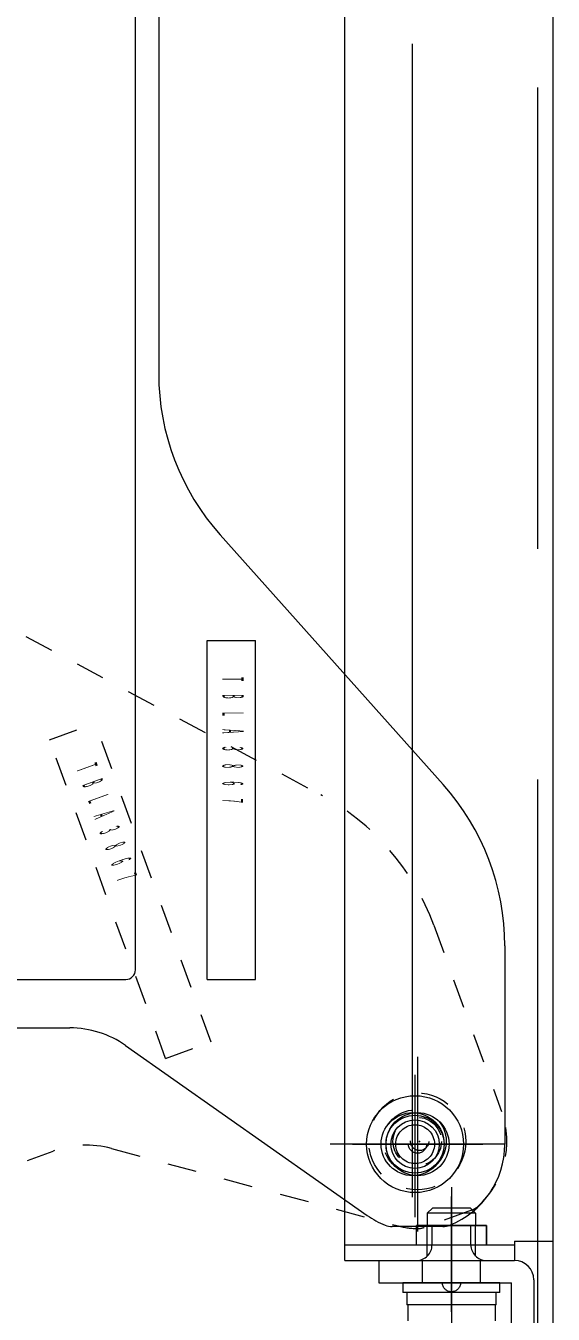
# Model space of a CAD drawing. Units: millimetres, scale not verified. Extents: x -63 to 62, y -56 to 57.
# Drawn here: x 36.864 to 38.678, y 3.539 to 7.972 of the extents above; entities that cross this region are included whole.
import ezdxf

# ---------------------------------------------------------------- set-up
doc = ezdxf.new("R2010")
doc.units = ezdxf.units.MM
doc.header["$LTSCALE"] = 0.125
doc.header["$PDMODE"] = 32
doc.header["$PDSIZE"] = 0.0625
for name, pattern in [('USER1', [50.8, 31.75, -6.35, 6.35, -6.35]), ('USER3', [19.05, 12.7, -6.35]), ('USER4', [63.5, 31.75, -6.35, 6.35, -6.35, 6.35, -6.35]), ('USER5', [1.4, 0.7, -0.7])]:
    doc.linetypes.add(name, pattern=pattern)
doc.layers.add('0-5_GAIKEI', color=7, linetype='USER5', lineweight=18)
doc.layers.add('0-7_S3', color=3, linetype='USER5', lineweight=18)
doc.styles.add('ＭＳ ゴシック', font='')
doc.styles.get('ＭＳ ゴシック').set_extended_font_data('MS Gothic')

msp = doc.modelspace()

# ---------------------------------------------------------------- linework, layer by layer
at = {"layer": '0-5_GAIKEI'}
for p, q in [((36.8644, 5.871), (37.8788, 5.3259)), ((36.9463, 5.5146), (37.1029, 5.5716)), ((37.3453, 4.4183), (36.9463, 5.5146)), ((38.2674, 4.8769), (38.5007, 4.2358)), ((36.306, 3.8627), (36.9586, 4.1002)), ((37.1596, 4.1087), (38.1405, 3.8436)), ((38.3971, 3.8966), (38.2343, 3.8373))]:
    msp.add_line(p, q, dxfattribs=at)
msp.add_lwpolyline([(37.3453, 4.4183), (37.5019, 4.4753), (37.1029, 5.5716)], dxfattribs=at)
for centre, radius in [((38.2105, 4.1332), 0.1667), ((38.2021, 4.1332), 0.1083), ((38.2105, 4.1332), 0.0833)]:
    msp.add_circle(centre, radius, dxfattribs=at)
for centre, radius, start, end in [((37.4843, 4.5919), 0.8333, 20, 61.7489), ((38.2188, 4.1332), 0.3, 311.7868, 20), ((37.0726, 3.787), 0.3333, 74.8743, 110), ((38.3743, 3.9592), 0.0667, 290, 311.7868), ((38.2188, 4.1332), 0.3, 254.8742, 268.2132), ((38.2115, 3.9), 0.0667, 268.2132, 290)]:
    msp.add_arc(centre, radius, start, end, dxfattribs=at)
msp.add_point((38.2188, 4.1332), dxfattribs=at)
at = {"layer": '0-7_S3', "linetype": 'Continuous'}
for p, q in [((38.6782, 3.3605), (38.6782, 19.9871)), ((37.9615, 3.7238), (37.9615, 19.6238)), ((37.2415, 4.7238), (37.2415, 18.4905)), ((37.3215, 11.17), (37.3215, 6.7749)), ((37.5331, 6.22), (38.2999, 5.3609)), ((38.5115, 4.806), (38.5115, 4.1238)), ((36.4415, 4.6905), (37.2082, 4.6905)), ((36.3215, 4.5238), (37.016, 4.5238)), ((37.2078, 4.4631), (38.0389, 3.8784)), ((38.2626, 3.9038), (38.2448, 3.886)), ((38.3937, 3.9038), (38.2626, 3.9038)), ((38.2448, 3.886), (38.2448, 3.8438)), ((38.4115, 3.886), (38.4115, 3.8438)), ((38.2981, 3.8405), (38.1249, 3.8405)), ((38.2082, 3.7771), (38.2082, 3.8438)), ((38.2082, 3.7771), (38.2082, 3.8438)), ((38.2082, 3.8438), (38.4482, 3.8438)), ((38.2448, 3.7384), (38.2448, 3.8438)), ((38.4115, 3.7384), (38.4115, 3.8438)), ((38.4482, 3.8438), (38.4482, 3.7771)), ((37.9615, 3.7771), (38.5448, 3.7771)), ((38.5448, 3.7905), (38.6782, 3.7905)), ((38.5448, 3.7905), (38.5448, 3.7238)), ((38.6248, 3.3605), (38.6248, 3.7905)), ((37.9615, 3.7238), (38.5448, 3.7238)), ((38.0782, 3.7238), (38.0782, 3.6471)), ((38.0782, 3.7238), (38.5448, 3.7238)), ((38.0782, 3.6471), (38.5348, 3.6471)), ((38.1615, 3.6471), (38.1615, 3.6138)), ((38.4948, 3.6471), (38.1615, 3.6471)), ((38.4948, 3.6138), (38.4948, 3.6471)), ((38.5348, 3.3898), (38.5348, 3.6471)), ((38.6115, 3.6571), (38.6115, 3.3905)), ((38.4948, 3.6138), (38.1615, 3.6138)), ((38.1748, 3.6138), (38.1748, 3.5705)), ((38.4815, 3.5705), (38.4815, 3.6138)), ((38.4815, 3.5705), (38.1748, 3.5705)), ((38.1782, 3.5705), (38.1782, 3.5155)), ((38.4782, 3.5705), (38.4782, 3.5155))]:
    msp.add_line(p, q, dxfattribs=at)
at = {"layer": '0-7_S3', "linetype": 'USER3'}
for p, q in [((38.6248, 3.7905), (38.6248, 19.5571)), ((38.2615, 3.7771), (38.2615, 3.8438)), ((38.3948, 3.7771), (38.3948, 3.8438)), ((38.2282, 3.6471), (38.2282, 3.7238)), ((38.4282, 3.6471), (38.4282, 3.7238))]:
    msp.add_line(p, q, dxfattribs=at)
at = {"layer": '0-7_S3', "linetype": 'USER1'}
for p, q in [((38.1948, 3.9412), (38.1948, 15.7029)), ((38.2115, 4.4238), (38.2115, 3.8238)), ((38.2032, 3.8721), (38.2032, 4.3622)), ((38.5115, 4.1238), (37.9115, 4.1238)), ((37.988, 4.1238), (38.4358, 4.1238)), ((38.0157, 4.1238), (38.3565, 4.1238)), ((38.3282, 3.9756), (38.3282, 3.3647)), ((38.3282, 3.6238), (38.3282, 3.9438)), ((38.3282, 3.5471), (38.3282, 3.8238))]:
    msp.add_line(p, q, dxfattribs=at)
at = {"layer": '0-7_S3', "linetype": 'USER4'}
for p, q in [((37.4882, 5.8571), (37.6548, 5.8571)), ((37.4882, 4.6905), (37.4882, 5.8571))]:
    msp.add_line(p, q, dxfattribs=at)
msp.add_lwpolyline([(37.4882, 4.6905), (37.6548, 4.6905), (37.6548, 5.8571)], dxfattribs=at)
at = {"layer": '0-7_S3', "linetype": 'Continuous'}
for points in [[(38.3937, 3.9038), (38.4115, 3.886), (38.2448, 3.886)], [(38.4482, 3.7771), (38.4482, 3.8438), (38.2082, 3.8438)]]:
    msp.add_lwpolyline(points, dxfattribs=at)
for centre, radius in [((38.2032, 4.1238), 0.1667), ((38.1948, 4.1238), 0.1083), ((38.2115, 4.1238), 0.1083), ((38.2032, 4.1238), 0.1), ((38.2032, 4.1238), 0.0833)]:
    msp.add_circle(centre, radius, dxfattribs=at)
at = {"layer": '0-7_S3', "linetype": 'USER3'}
msp.add_circle((38.2032, 4.1238), 0.0667, dxfattribs=at)
at = {"layer": '0-7_S3', "linetype": 'Continuous'}
for centre, radius, start, end in [((38.1548, 6.7749), 0.8333, 180, 221.7489), ((37.6782, 4.806), 0.8333, 0, 41.7489), ((37.2082, 4.7238), 0.0333, 270, 0), ((37.016, 4.1905), 0.3333, 54.8743, 90), ((38.2115, 4.1238), 0.3, 291.7868, 0), ((38.2115, 4.1238), 0.3, 234.8742, 248.2132), ((38.1249, 3.9071), 0.0667, 248.2132, 270), ((38.2981, 3.9071), 0.0667, 270, 291.7868), ((38.5448, 3.6571), 0.0667, 0, 90)]:
    msp.add_arc(centre, radius, start, end, dxfattribs=at)
at = {"layer": '0-7_S3', "linetype": 'USER3'}
for centre, start, end in [((38.2082, 3.7771), 270, 0), ((38.4482, 3.7771), 180, 270)]:
    msp.add_arc(centre, 0.0533, start, end, dxfattribs=at)
at = {"layer": '0-7_S3'}
for p in [(38.2115, 4.1238), (38.3282, 3.6471)]:
    msp.add_point(p, dxfattribs=at)

# ---------------------------------------------------------------- texts
at = {"layer": '0-5_GAIKEI', "insert": (37.0375, 5.414), "char_height": 0.07331, "attachment_point": 7, "rotation": 290, "style": 'ＭＳ ゴシック'}
msp.add_mtext('\\T4;\\W0.25;TBLA3867', dxfattribs=at)
at = {"layer": '0-7_S3', "color": 7, "insert": (37.5394, 5.7314), "char_height": 0.07331, "attachment_point": 7, "rotation": 270, "style": 'ＭＳ ゴシック'}
msp.add_mtext('\\T4;\\W0.3;TBLA3867', dxfattribs=at)

doc.saveas('drawing.dxf')
